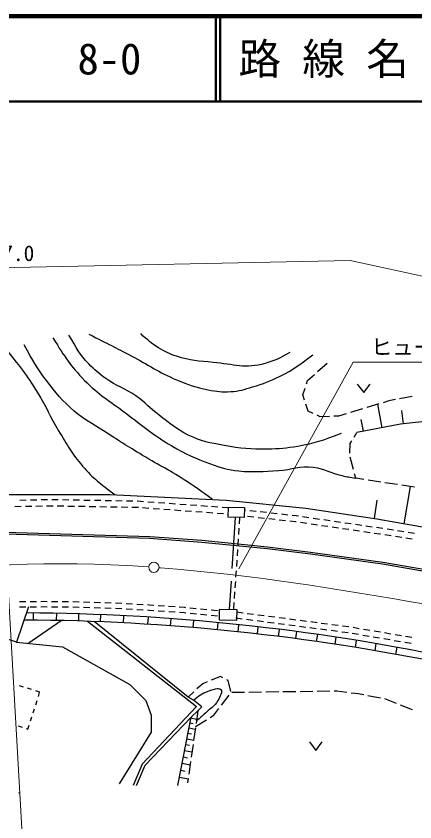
# Model space of a CAD drawing. Units: millimetres, scale not verified. Extents: x 40000 to 680000, y 20000 to 380000.
# Drawn here: x 154326 to 201071, y 285580 to 380000 of the extents above; entities that cross this region are included whole.
import ezdxf
from ezdxf.enums import TextEntityAlignment as Align

# ---------------------------------------------------------------- set-up
doc = ezdxf.new("R2010")
doc.units = ezdxf.units.MM
doc.header["$LTSCALE"] = 1000
doc.linetypes.add('CHAIN', pattern=[18.5, 12, -1.5, 3.5, -1.5])
doc.linetypes.add('DASHED', pattern=[7.5, 6, -1.5])
for name, color, linetype, lineweight in [('M-BGD', 7, 'Continuous', 25), ('M-BMK', 2, 'CHAIN', 13), ('M-BMK-SRVR', 3, 'Continuous', 13), ('M-STR-HTXT', 7, 'Continuous', 13), ('M-TTL', 2, 'Continuous', 140), ('M-TTL-LINE', 7, 'Continuous', 50), ('M-TTL-TXT', 7, 'Continuous', 13)]:
    doc.layers.add(name, color=color, linetype=linetype, lineweight=lineweight)
doc.styles.add('ＭＳ ゴシック', font='')
doc.styles.get('ＭＳ ゴシック').set_extended_font_data('MS Gothic')

msp = doc.modelspace()

# ---------------------------------------------------------------- linework, layer by layer
at = {"layer": 'M-BGD'}
for p, q in [((189673, 338339), (190798, 339330)), ((188358, 336895), (188486, 337293)), ((188486, 337293), (189298, 338008)), ((187950, 335624), (188205, 336419)), ((194324, 336882), (195074, 335882)), ((195074, 335882), (195824, 336882)), ((188148, 334989), (187950, 335624)), ((200754, 335434), (199281, 335151)), ((188546, 333717), (188297, 334512)), ((196856, 334555), (195421, 334120)), ((197233, 331764), (196722, 334514)), ((198024, 334909), (197335, 334700)), ((198790, 335056), (198024, 334909)), ((189152, 333439), (188546, 333717)), ((193028, 333395), (192123, 333121)), ((194942, 333975), (193507, 333540)), ((199723, 332206), (199535, 333775)), ((189977, 333061), (189607, 333230)), ((191069, 333091), (189977, 333061)), ((192123, 333121), (191569, 333105)), ((195034, 331355), (194778, 332730)), ((206847, 333061), (199396, 332167)), ((199396, 332167), (194269, 331213)), ((193951, 330675), (194269, 331213)), ((193448, 328801), (193494, 329901)), ((193494, 329901), (193697, 330244)), ((193873, 326860), (193479, 328307)), ((194150, 325848), (194005, 326378)), ((195089, 325703), (194150, 325848)), ((197066, 325400), (195583, 325627)), ((199043, 325096), (197560, 325324)), ((201020, 324792), (199537, 325020)), ((199810, 320522), (200561, 324863)), ((153016, 323940), (165296, 323940)), ((165296, 323940), (178948, 323284)), ((155518, 323270), (154768, 323253)), ((156768, 323297), (156018, 323281)), ((158017, 323325), (157267, 323308)), ((159267, 323310), (158517, 323323)), ((160517, 323288), (159767, 323301)), ((161767, 323267), (161017, 323280)), ((163016, 323245), (162267, 323258)), ((164266, 323223), (163516, 323236)), ((165516, 323202), (164766, 323215)), ((166766, 323180), (166016, 323193)), ((168016, 323158), (167266, 323171)), ((168547, 323149), (168516, 323150)), ((169264, 323097), (168547, 323149)), ((170510, 323007), (169762, 323061)), ((171757, 322916), (171009, 322970)), ((178948, 323284), (188307, 322330)), ((196337, 321117), (196666, 323295)), ((154158, 322540), (154908, 322556)), ((155408, 322567), (156158, 322584)), ((156657, 322595), (157407, 322611)), ((157907, 322622), (158202, 322628)), ((158202, 322628), (158657, 322621)), ((159157, 322612), (159907, 322599)), ((160407, 322590), (161157, 322577)), ((161657, 322569), (162406, 322556)), ((162906, 322547), (163656, 322534)), ((164156, 322525), (164906, 322512)), ((165406, 322504), (166156, 322491)), ((166656, 322482), (167406, 322469)), ((167906, 322460), (168516, 322450)), ((168516, 322450), (168655, 322440)), ((169154, 322403), (169902, 322349)), ((170401, 322313), (171149, 322258)), ((171647, 322222), (172395, 322168)), ((173004, 322826), (172256, 322880)), ((172894, 322132), (173642, 322077)), ((174251, 322735), (173503, 322789)), ((174141, 322041), (174889, 321987)), ((175497, 322644), (174749, 322699)), ((176744, 322554), (175996, 322608)), ((177991, 322463), (177243, 322518)), ((179237, 322373), (178489, 322427)), ((181208, 322095), (181079, 322110)), ((182450, 321956), (181704, 322039)), ((188307, 322330), (196594, 321079)), ((175387, 321951), (176135, 321896)), ((176634, 321860), (177382, 321806)), ((177881, 321769), (178629, 321715)), ((179128, 321679), (179187, 321675)), ((180524, 321249), (180474, 320500)), ((182194, 321280), (181448, 321364)), ((183436, 321141), (182691, 321225)), ((183692, 321817), (182947, 321900)), ((184678, 321002), (183933, 321086)), ((184934, 321678), (184189, 321761)), ((186177, 321539), (185431, 321622)), ((187148, 321430), (186673, 321483)), ((187418, 321391), (187148, 321430)), ((188655, 321211), (187912, 321319)), ((189892, 321032), (189149, 321139)), ((196594, 321079), (212451, 318336)), ((185921, 320863), (185175, 320947)), ((187059, 320736), (186417, 320807)), ((187162, 320721), (187059, 320736)), ((188399, 320541), (187657, 320649)), ((189636, 320361), (188894, 320469)), ((190873, 320182), (190131, 320289)), ((191129, 320852), (190386, 320960)), ((192110, 320002), (191368, 320110)), ((192366, 320672), (191624, 320780)), ((193603, 320492), (192861, 320600)), ((194840, 320313), (194098, 320421)), ((196077, 320133), (195335, 320241)), ((169972, 318773), (153030, 319308)), ((180440, 320001), (180390, 319253)), ((193347, 319822), (192605, 319930)), ((194584, 319643), (193842, 319750)), ((195821, 319463), (195079, 319571)), ((196954, 319298), (196316, 319391)), ((197056, 319991), (196572, 320061)), ((197058, 319282), (196954, 319298)), ((197314, 319952), (197056, 319991)), ((198294, 319095), (197553, 319207)), ((198549, 319764), (197808, 319877)), ((199785, 319576), (199044, 319689)), ((201021, 319388), (200279, 319501)), ((176088, 318334), (169972, 318773)), ((183773, 317581), (176088, 318334)), ((180357, 318754), (180307, 318006)), ((199530, 318907), (198788, 319019)), ((200766, 318719), (200024, 318831)), ((180274, 317507), (180224, 316759)), ((188823, 316953), (183773, 317581)), ((197292, 315762), (188823, 316953)), ((180190, 316260), (180141, 315511)), ((207517, 314005), (197292, 315762)), ((180107, 315013), (180057, 314264)), ((180024, 313765), (179974, 313017)), ((179941, 312518), (179891, 311770)), ((155793, 310781), (154385, 306628)), ((154720, 311394), (155470, 311402)), ((154733, 310771), (155483, 310778)), ((155970, 311407), (156720, 311415)), ((155983, 310783), (156733, 310791)), ((157220, 311420), (157592, 311424)), ((157233, 310796), (157592, 310800)), ((157592, 311424), (157970, 311420)), ((157592, 310800), (157983, 310796)), ((158470, 311414), (159220, 311406)), ((158483, 310790), (159233, 310782)), ((159720, 311401), (160470, 311392)), ((159733, 310777), (160482, 310768)), ((160970, 311387), (161714, 311379)), ((160982, 310763), (161701, 310755)), ((161701, 310755), (161732, 310754)), ((161714, 311379), (161719, 311379)), ((162219, 311363), (162969, 311339)), ((162232, 310738), (162982, 310714)), ((163469, 311323), (164218, 311299)), ((163481, 310698), (164231, 310674)), ((164718, 311283), (165468, 311259)), ((164731, 310659), (165480, 310635)), ((165967, 311240), (166716, 311201)), ((167215, 311174), (167964, 311135)), ((168464, 311108), (169213, 311068)), ((169712, 311042), (169951, 311029)), ((169951, 311029), (170460, 310991)), ((170959, 310954), (171707, 310899)), ((172205, 310862), (172953, 310807)), ((173452, 310770), (174062, 310724)), ((174062, 310724), (174200, 310711)), ((174697, 310664), (175444, 310593)), ((179857, 311271), (179808, 310523)), ((156361, 309222), (156369, 310060)), ((159065, 309183), (159082, 310021)), ((161666, 309118), (161691, 309955)), ((164215, 309028), (164249, 309865)), ((165980, 310615), (166729, 310575)), ((166913, 308905), (166956, 309741)), ((167228, 310549), (167977, 310509)), ((168477, 310483), (169226, 310443)), ((169725, 310416), (169911, 310407)), ((169911, 310407), (170473, 310365)), ((170972, 310328), (171720, 310273)), ((172218, 310236), (172966, 310180)), ((173465, 310143), (174009, 310103)), ((174009, 310103), (174212, 310083)), ((174710, 310036), (175457, 309965)), ((175942, 310545), (176688, 310474)), ((175954, 309917), (176701, 309846)), ((177186, 310427), (177933, 310355)), ((177199, 309799), (177945, 309727)), ((180186, 310179), (180929, 310082)), ((181425, 310017), (182169, 309920)), ((182664, 309855), (183408, 309758)), ((155719, 306499), (159601, 309172)), ((162694, 309085), (175469, 299113)), ((174477, 300209), (163477, 309057)), ((169779, 308742), (169831, 309578)), ((172433, 308561), (172494, 309397)), ((175086, 308353), (175156, 309187)), ((177925, 308098), (178004, 308932)), ((180095, 309485), (180838, 309388)), ((181334, 309323), (182078, 309226)), ((182574, 309161), (183317, 309064)), ((183813, 308999), (184557, 308902)), ((183904, 309693), (184648, 309596)), ((185053, 308837), (185796, 308740)), ((185143, 309531), (185887, 309434)), ((186383, 309369), (187126, 309271)), ((187622, 309207), (188366, 309109)), ((188862, 309044), (189605, 308947)), ((190101, 308882), (190845, 308785)), ((180347, 307855), (180435, 308688)), ((182608, 307607), (182703, 308439)), ((185092, 307310), (185195, 308142)), ((186292, 308675), (187036, 308577)), ((187115, 307050), (187225, 307881)), ((187531, 308513), (188275, 308415)), ((188771, 308350), (189515, 308253)), ((190010, 308188), (190754, 308091)), ((191250, 308026), (191993, 307929)), ((191341, 308720), (192084, 308623)), ((192489, 307864), (193233, 307767)), ((192580, 308558), (193324, 308461)), ((193817, 308379), (194556, 308254)), ((195049, 308171), (195789, 308046)), ((196282, 307963), (197022, 307838)), ((154385, 306628), (151910, 307467)), ((189557, 306714), (189675, 307543)), ((191717, 306396), (191843, 307224)), ((193726, 307685), (194466, 307560)), ((194959, 307477), (195698, 307352)), ((196191, 307268), (196931, 307143)), ((197424, 307060), (198163, 306935)), ((197515, 307755), (198254, 307630)), ((198747, 307547), (199487, 307422)), ((199980, 307339), (200719, 307214)), ((154385, 306628), (159760, 306106)), ((159760, 306106), (167641, 301671)), ((194091, 306024), (194225, 306851)), ((196410, 305639), (196551, 306464)), ((198656, 306852), (199396, 306727)), ((198829, 305213), (198978, 306037)), ((199889, 306644), (200628, 306519)), ((178287, 302610), (177195, 302173)), ((178574, 302458), (178287, 302610)), ((179174, 302140), (179016, 302224)), ((155193, 301382), (154717, 301534)), ((156146, 301078), (155670, 301230)), ((167641, 301671), (169519, 299792)), ((176199, 301775), (175513, 301151)), ((176731, 301988), (176199, 301775)), ((179505, 300862), (179174, 302140)), ((157099, 300774), (156623, 300926)), ((156935, 300260), (157087, 300736)), ((175143, 300815), (174477, 300209)), ((178407, 299250), (179318, 300441)), ((181109, 300751), (179609, 300732)), ((183109, 300776), (181609, 300757)), ((185109, 300802), (183609, 300783)), ((187109, 300827), (185609, 300808)), ((189109, 300852), (187609, 300833)), ((191109, 300878), (189609, 300859)), ((191908, 300888), (191609, 300884)), ((193100, 300742), (191908, 300888)), ((194465, 300575), (193596, 300681)), ((195078, 300458), (194465, 300575)), ((197043, 300086), (195570, 300365)), ((156631, 299307), (156783, 299784)), ((169519, 299792), (170146, 298070)), ((175103, 299844), (174477, 300209)), ((176095, 299061), (175103, 299844)), ((198928, 299434), (197532, 299985)), ((156327, 298354), (156479, 298831)), ((175469, 299113), (169102, 292329)), ((174843, 297861), (175625, 298591)), ((175625, 298591), (175414, 297106)), ((175625, 298591), (176095, 299061)), ((177504, 298070), (178103, 298853)), ((200789, 298701), (199393, 299251)), ((156024, 297402), (156176, 297878)), ((169467, 292225), (174843, 297861)), ((170146, 298070), (170146, 296086)), ((173277, 289824), (174843, 297861)), ((174822, 297753), (175488, 297623)), ((175364, 296750), (176641, 297537)), ((177066, 297800), (177504, 298070)), ((154552, 296821), (155029, 296669)), ((155505, 296517), (155720, 296449)), ((155720, 296449), (155872, 296925)), ((174595, 296591), (175321, 296450)), ((174708, 297172), (175071, 297101)), ((175344, 296611), (175133, 295126)), ((170146, 296086), (166388, 290033)), ((174472, 295958), (174867, 295881)), ((174214, 294636), (174645, 294552)), ((174349, 295325), (175140, 295171)), ((175063, 294631), (174852, 293146)), ((188705, 294947), (189455, 293947)), ((189455, 293947), (190205, 294947)), ((174080, 293946), (174942, 293778)), ((173934, 293195), (174403, 293103)), ((169102, 292329), (168058, 289824)), ((168423, 289824), (169467, 292225)), ((173787, 292443), (174726, 292260)), ((174782, 292651), (174571, 291166)), ((173628, 291624), (174139, 291525)), ((173468, 290806), (174492, 290606)), ((174501, 290671), (174425, 290137)), ((154617, 289024), (154753, 288943))]:
    msp.add_line(p, q, dxfattribs=at)
at = {"layer": 'M-BGD', "linetype": 'DASHED'}
msp.add_line((180016, 321260), (179296, 310483), dxfattribs=at)
at = {"layer": 'M-BGD'}
for points in [[(179204, 322454), (181085, 322412), (181059, 321237), (179178, 321278)], [(178168, 310498), (180189, 310472), (180173, 309193), (178151, 309219)]]:
    msp.add_lwpolyline(points, close=True, dxfattribs=at)
msp.add_lwpolyline([(248453, 304439), (244750, 305757), (239851, 307358), (234638, 308897), (230396, 309966), (225653, 310971), (220882, 311818), (207551, 314202), (197322, 315959), (188849, 317152), (183795, 317780), (176105, 318533), (169984, 318972), (153022, 319508)], dxfattribs=at)
for radius, end in [(251776, 89.66838), (250938, 89.73197)]:
    msp.add_arc((154093, 58294), radius, 78.29156, end, dxfattribs=at)
for points, knots in [([(186395, 340581), (185243, 339872), (184696, 339665), (183521, 339309), (181247, 338622), (179806, 339203), (177440, 339420), (175740, 339576), (174754, 339616), (173128, 340139), (172264, 340416), (171805, 340665), (171028, 341134), (170132, 341673), (169827, 341970), (168927, 342792)], [0, 0, 0, 0, 1, 1, 1, 2, 2, 2, 3, 3, 3, 4, 4, 4, 5, 5, 5, 5]), ([(158645, 342294), (160125, 339920), (160660, 339056), (162349, 337319), (164020, 335600), (165240, 334943), (167158, 333505), (169239, 331946), (170338, 330961), (172576, 329636), (174254, 328641), (175268, 328184), (177108, 327535), (178368, 327091), (179096, 326835), (180425, 326706), (182230, 326530), (183257, 326662), (185069, 326761), (186671, 326849), (187570, 327371), (189159, 327148), (190519, 326957), (191189, 326443), (192531, 326153), (193160, 326017), (193381, 325967), (194150, 325848)], [0, 0, 0, 0, 1, 1, 1, 2, 2, 2, 3, 3, 3, 4, 4, 4, 5, 5, 5, 6, 6, 6, 7, 7, 7, 8, 8, 8, 9, 9, 9, 9]), ([(192421, 331073), (190128, 330245), (189378, 329912), (187335, 329580), (185965, 329358), (185185, 329274), (183797, 329249), (181804, 329212), (180675, 329342), (178711, 329691), (177029, 329989), (176045, 330157), (174510, 330907), (173057, 331617), (172375, 332257), (171083, 333229), (169980, 334058), (169517, 334722), (168374, 335495), (167053, 336390), (166153, 336637), (164836, 337540), (163991, 338121), (163563, 338520), (162846, 339254), (161730, 340399), (161446, 341023), (160525, 342626)], [0, 0, 0, 0, 1, 1, 1, 2, 2, 2, 3, 3, 3, 4, 4, 4, 5, 5, 5, 6, 6, 6, 7, 7, 7, 8, 8, 8, 9, 9, 9, 9]), ([(162846, 342737), (165266, 341515), (165886, 341201), (167822, 340194), (169904, 339110), (170970, 338297), (173128, 337375), (174522, 336779), (175349, 336527), (176832, 336214), (177850, 335999), (178447, 335928), (179485, 335993), (180500, 336056), (181053, 336258), (182028, 336545), (183340, 336933), (184060, 337218), (185290, 337817), (186889, 338596), (187435, 339053), (189104, 340304)], [0, 0, 0, 0, 1, 1, 1, 2, 2, 2, 3, 3, 3, 4, 4, 4, 5, 5, 5, 6, 6, 6, 7, 7, 7, 7]), ([(152786, 341410), (154808, 338876), (155459, 338129), (156876, 335827), (157910, 334148), (158285, 333090), (159309, 331405), (160325, 329731), (160833, 328728), (162128, 327259), (163437, 325772), (164100, 325281), (165938, 323909)], [0, 0, 0, 0, 1, 1, 1, 2, 2, 2, 3, 3, 3, 4, 4, 4, 4]), ([(177334, 323362), (175966, 324383), (175566, 324655), (174400, 325434), (172420, 326757), (171184, 327295), (169148, 328530), (167340, 329627), (166332, 330250), (164560, 331405), (163205, 332287), (162364, 332678), (161133, 333726), (159689, 334955), (159017, 335809), (157871, 337319), (156716, 338842), (156363, 339486), (155273, 341465)], [0, 0, 0, 0, 1, 1, 1, 2, 2, 2, 3, 3, 3, 4, 4, 4, 5, 5, 5, 6, 6, 6, 6]), ([(175103, 299844), (175786, 300387), (176073, 300658), (176826, 300888), (177396, 301062), (178068, 301386), (178339, 301096), (178580, 300840), (178224, 300258), (177974, 299792), (177593, 299080), (177100, 298884), (176513, 298331), (176104, 297946), (175968, 297821), (175451, 297364)], [0, 0, 0, 0, 1, 1, 1, 2, 2, 2, 3, 3, 3, 4, 4, 4, 5, 5, 5, 5])]:
    msp.add_open_spline(points, degree=3, knots=knots, dxfattribs=at)
at = {"layer": 'M-BMK'}
for points in [[(169881, 315452), (169316, 315492), (167360, 315608), (165403, 315700), (163444, 315768), (161485, 315810), (159526, 315825), (157566, 315811), (155607, 315769), (153649, 315695), (153224, 315675)], [(206179, 310404), (204249, 310741), (202318, 311078), (200387, 311412), (198456, 311743), (196524, 312069), (194590, 312389), (192656, 312702), (190720, 313007), (188783, 313303), (186845, 313589), (184904, 313862), (182962, 314123), (181018, 314370), (179072, 314602), (177125, 314818), (175175, 315015), (173224, 315195), (171271, 315354), (171078, 315367)]]:
    msp.add_lwpolyline(points, dxfattribs=at)
at = {"layer": 'M-BMK-SRVR'}
msp.add_circle((170479, 315410), 600, dxfattribs=at)
at = {"layer": 'M-STR-HTXT'}
for p, q in [((104441, 349541), (193495, 351361)), ((193495, 351361), (269576, 334971)), ((180436, 315247), (193817, 339460)), ((193817, 339460), (224880, 339460)), ((153224, 315675), (156190, 263808))]:
    msp.add_line(p, q, dxfattribs=at)
at = {"layer": 'M-TTL'}
msp.add_line((680000, 380000), (40000, 380000), dxfattribs=at)
at = {"layer": 'M-TTL-LINE'}
for p, q in [((177750, 380000), (177750, 370000)), ((178250, 380000), (178250, 370000)), ((40000, 370000), (680000, 370000))]:
    msp.add_line(p, q, dxfattribs=at)

# ---------------------------------------------------------------- texts
at = {"layer": 'M-STR-HTXT', "style": 'ＭＳ ゴシック'}
for s, p in [('側溝 L=287.0', (148968, 350751)), ('ヒューム管φ600 L=11.0', (209349, 339760))]:
    msp.add_text(s, height=1833, dxfattribs=at).set_placement(p, align=Align.BOTTOM_CENTER)
at = {"layer": 'M-TTL-TXT', "style": 'ＭＳ ゴシック'}
for s, p in [('8-0', (161521, 375000)), ('路 線 名', (180380, 375000))]:
    msp.add_text(s, height=3666, dxfattribs=at).set_placement(p, align=Align.MIDDLE_LEFT)

doc.saveas('drawing.dxf')
